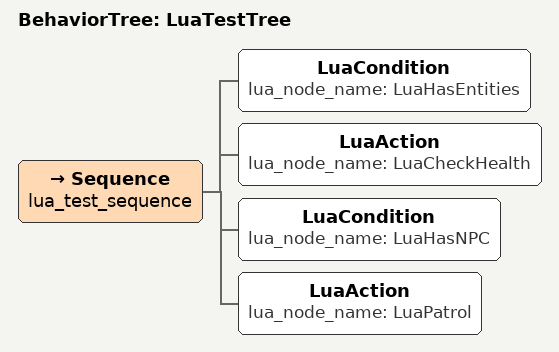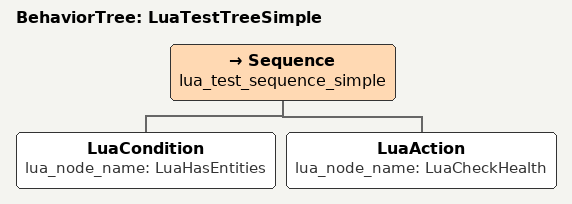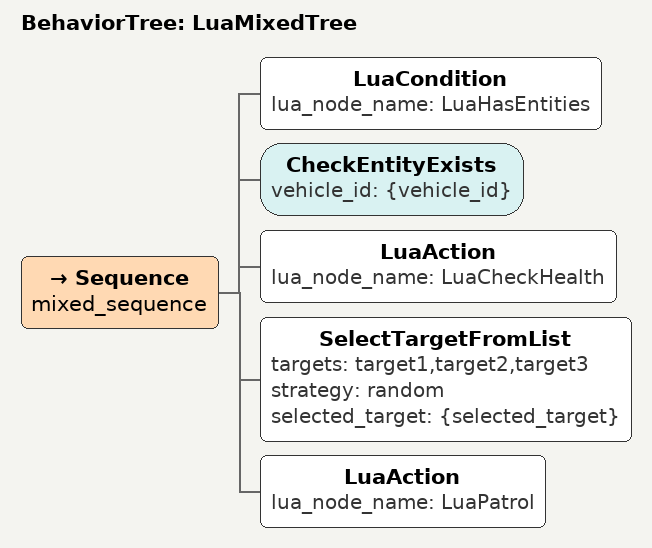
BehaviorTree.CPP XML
<?xml version="1.0"?>
<root main_tree_to_execute="LuaTestTree">

    <!-- 使用 Lua 自定义节点的行为树示例 -->
    <BehaviorTree ID="LuaTestTree">
        <Sequence name="lua_test_sequence">
            <!-- 条件检查：是否有实体存在 -->
            <LuaCondition lua_node_name="LuaHasEntities" />

            <!-- 动作：检查健康状态 -->
            <LuaAction lua_node_name="LuaCheckHealth" />

            <!-- 条件检查：是否有 NPC -->
            <LuaCondition lua_node_name="LuaHasNPC" />

            <!-- 动作：执行巡逻 -->
            <LuaAction lua_node_name="LuaPatrol" />
        </Sequence>
    </BehaviorTree>

    <!-- 简化版：只检查实体和健康 -->
    <BehaviorTree ID="LuaTestTreeSimple">
        <Sequence name="lua_test_sequence_simple">
            <LuaCondition lua_node_name="LuaHasEntities" />
            <LuaAction lua_node_name="LuaCheckHealth" />
        </Sequence>
    </BehaviorTree>

    <!-- 复杂示例：混合使用 C++ 节点和 Lua 节点 -->
    <BehaviorTree ID="LuaMixedTree">
        <Sequence name="mixed_sequence">
            <!-- Lua 条件节点 -->
            <LuaCondition lua_node_name="LuaHasEntities" />

            <!-- C++ 动作节点 -->
            <CheckEntityExists vehicle_id="{vehicle_id}" />

            <!-- Lua 动作节点 -->
            <LuaAction lua_node_name="LuaCheckHealth" />

            <!-- C++ 动作节点：选择目标 -->
            <SelectTargetFromList targets="target1,target2,target3"
                                  strategy="random"
                                  selected_target="{selected_target}" />

            <!-- Lua 动作节点 -->
            <LuaAction lua_node_name="LuaPatrol" />
        </Sequence>
    </BehaviorTree>

</root>
